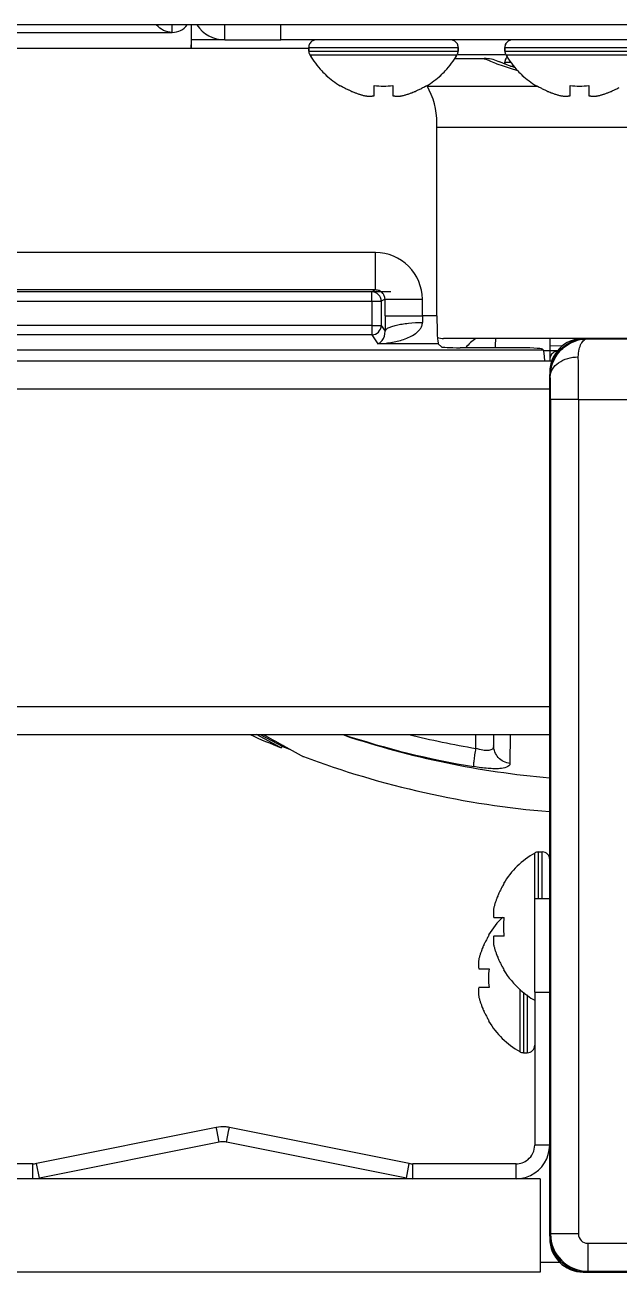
# Model space of a CAD drawing. Header units: millimetres. Extents: x -1584 to 3730, y -1918 to 2655.
# Drawn here: x 847.9 to 879.7, y -1857.4 to -1790.6 of the extents above; entities that cross this region are included whole.
import ezdxf

# ---------------------------------------------------------------- set-up
doc = ezdxf.new("R2010")
doc.units = ezdxf.units.MM
doc.header["$LTSCALE"] = 65.395
doc.layers.get('0').update_dxf_attribs({"linetype": 'CONTINUOUS'})
doc.layers.add('ASSI', color=7, linetype='CONTINUOUS')
doc.layers.add('GEOM', color=7, linetype='CONTINUOUS')

msp = doc.modelspace()

# ---------------------------------------------------------------- linework, layer by layer
at = {"linetype": 'Continuous'}
for p, q in [((855.734, -1790.958), (855.74, -1790.558)), ((855.749, -1790.958), (855.749, -1790.558)), ((858.559, -1791.358), (858.559, -1790.558)), ((861.559, -1791.358), (861.559, -1790.558)), ((847.437, -1790.958), (855.734, -1790.958)), ((858.559, -1791.358), (861.559, -1791.358)), ((923.759, -1791.358), (861.559, -1791.358)), ((864.759, -1793.837), (864.759, -1793.803)), ((866.559, -1794.354), (866.559, -1793.803)), ((867.559, -1793.803), (867.559, -1794.354)), ((869.359, -1793.803), (869.359, -1793.837)), ((875.259, -1793.837), (875.259, -1793.803)), ((877.059, -1794.354), (877.059, -1793.803)), ((878.059, -1793.803), (878.059, -1794.354)), ((117.868, -1808.558), (876.064, -1808.558)), ((117.868, -1808.558), (876.064, -1808.558)), ((875.959, -1809.158), (875.959, -1809.358)), ((875.959, -1809.358), (875.959, -1837.358)), ((117.959, -1810.058), (875.959, -1810.058)), ((117.959, -1827.058), (875.959, -1827.058)), ((117.959, -1828.558), (875.959, -1828.558)), ((861.536, -1829.256), (860.253, -1828.561)), ((860.458, -1828.559), (861.373, -1829.054)), ((861.373, -1829.054), (861.639, -1829.197)), ((861.589, -1829.285), (861.536, -1829.256)), ((861.588, -1829.284), (861.588, -1829.284)), ((861.589, -1829.285), (861.639, -1829.197)), ((861.639, -1829.197), (861.639, -1829.197)), ((861.639, -1829.197), (861.639, -1829.197)), ((861.64, -1829.197), (861.64, -1829.197)), ((861.66, -1829.136), (861.666, -1829.14)), ((861.666, -1829.14), (861.67, -1829.142)), ((861.67, -1829.142), (861.673, -1829.144)), ((861.673, -1829.144), (861.694, -1829.155)), ((861.694, -1829.155), (862.657, -1829.686)), ((862.657, -1829.686), (862.75, -1829.737)), ((862.749, -1829.737), (862.749, -1829.737)), ((873.48, -1836.558), (873.514, -1836.558)), ((875.959, -1837.358), (875.959, -1842.358)), ((872.963, -1838.358), (873.514, -1838.358)), ((872.68, -1839.308), (872.714, -1839.308)), ((873.514, -1839.358), (872.963, -1839.358)), ((872.163, -1841.108), (872.714, -1841.108)), ((873.514, -1841.158), (873.48, -1841.158)), ((872.714, -1842.108), (872.163, -1842.108)), ((875.959, -1842.358), (875.959, -1850.558)), ((872.714, -1843.908), (872.68, -1843.908)), ((875.959, -1850.558), (875.959, -1855.359)), ((875.459, -1852.358), (118.459, -1852.358)), ((875.459, -1852.358), (875.459, -1857.358)), ((875.959, -1855.359), (875.959, -1855.558)), ((875.459, -1857.358), (118.459, -1857.358)), ((877.759, -1857.358), (877.958, -1857.358)), ((877.958, -1857.358), (923.959, -1857.358))]:
    msp.add_line(p, q, dxfattribs=at)
for centre, radius, start, end in [((855.749, -1789.948), 1.01, 270, 322.73465), ((858.559, -1789.558), 1.8, 213.79718, 270), ((855.749, -1790.591), 0.367, 267.71436, 269.99963), ((867.258, -1789.738), 4.8, 210.30118, 223.1766), ((866.86, -1789.738), 4.8, 316.8234, 329.69882), ((877.758, -1789.738), 4.8, 210.30118, 223.1766), ((867.258, -1789.738), 4.8, 223.1766, 227.16542), ((867.258, -1789.738), 4.8, 227.16542, 238.37989), ((866.86, -1789.738), 4.8, 301.62011, 312.83458), ((866.86, -1789.738), 4.8, 312.83458, 316.8234), ((877.758, -1789.738), 4.8, 223.1766, 227.16542), ((877.758, -1789.738), 4.8, 227.16542, 238.37989), ((867.258, -1789.738), 4.8, 238.37989, 238.62729), ((867.245, -1789.751), 4.755, 238.46592, 241.0313), ((867.243, -1789.755), 4.75, 241.03163, 241.99262), ((867.242, -1789.757), 4.747, 241.99259, 243.31875), ((867.24, -1789.76), 4.744, 243.3188, 244.45978), ((867.239, -1789.764), 4.74, 244.45979, 245.42782), ((867.237, -1789.768), 4.735, 245.4278, 246.68253), ((867.234, -1789.773), 4.73, 246.68262, 247.45262), ((867.232, -1789.78), 4.723, 247.45244, 248.99746), ((867.229, -1789.787), 4.715, 248.99775, 249.4819), ((867.225, -1789.797), 4.704, 249.48126, 251.53441), ((867.059, -1790.038), 3.798, 262.43512, 277.56488), ((866.892, -1789.797), 4.704, 288.46559, 290.51874), ((866.888, -1789.787), 4.715, 290.5181, 291.00225), ((866.886, -1789.78), 4.723, 291.00254, 292.54756), ((866.883, -1789.773), 4.73, 292.54738, 293.31738), ((866.881, -1789.768), 4.735, 293.31747, 294.5722), ((866.879, -1789.764), 4.74, 294.57218, 295.5402), ((866.877, -1789.76), 4.744, 295.54022, 296.6812), ((866.876, -1789.757), 4.747, 296.68125, 298.00741), ((866.874, -1789.755), 4.75, 298.00738, 298.96837), ((866.872, -1789.751), 4.755, 298.9687, 301.53408), ((866.86, -1789.738), 4.8, 301.37271, 301.62011), ((877.758, -1789.738), 4.8, 238.37989, 238.62729), ((877.745, -1789.751), 4.755, 238.46592, 241.0313), ((877.743, -1789.755), 4.75, 241.03163, 241.99262), ((877.742, -1789.757), 4.747, 241.99259, 243.31875), ((877.74, -1789.76), 4.744, 243.3188, 244.45978), ((877.739, -1789.764), 4.74, 244.45979, 245.42782), ((877.737, -1789.768), 4.735, 245.4278, 246.68253), ((877.734, -1789.773), 4.73, 246.68262, 247.45262), ((877.732, -1789.78), 4.723, 247.45244, 248.99746), ((877.729, -1789.787), 4.715, 248.99775, 249.4819), ((877.725, -1789.797), 4.704, 249.48126, 251.53441), ((877.559, -1790.038), 3.798, 262.43512, 277.56488), ((877.392, -1789.797), 4.704, 288.46559, 290.51874), ((877.388, -1789.787), 4.715, 290.5181, 291.00225), ((877.386, -1789.78), 4.723, 291.00254, 292.54756), ((877.383, -1789.773), 4.73, 292.54738, 293.31738), ((877.381, -1789.768), 4.735, 293.31747, 294.5722), ((877.379, -1789.764), 4.74, 294.57218, 295.5402), ((877.377, -1789.76), 4.744, 295.54022, 296.6812), ((877.376, -1789.757), 4.747, 296.68125, 298.00741), ((877.374, -1789.755), 4.75, 298.00738, 298.96837), ((867.219, -1789.816), 4.684, 251.53495, 252.62273), ((867.214, -1789.831), 4.669, 252.62279, 253.60512), ((867.205, -1789.861), 4.637, 253.60363, 255.68242), ((866.313, -1792.364), 2.006, 262.72591, 264.7415), ((866.311, -1792.385), 1.985, 264.74422, 265.39912), ((866.31, -1792.397), 1.973, 265.39843, 266.78331), ((866.309, -1792.409), 1.962, 266.78409, 267.62352), ((866.309, -1792.415), 1.955, 267.62337, 268.84548), ((866.309, -1792.419), 1.951, 268.84587, 269.80052), ((866.309, -1792.419), 1.951, 269.80058, 270.92582), ((866.309, -1792.417), 1.953, 270.92611, 271.99638), ((866.308, -1792.41), 1.96, 271.99641, 273.02279), ((866.308, -1792.4), 1.97, 273.0233, 274.28602), ((866.307, -1792.388), 1.982, 274.28565, 275.13722), ((866.305, -1792.365), 2.005, 275.14015, 277.27441), ((867.813, -1792.365), 2.005, 262.72561, 264.85983), ((867.81, -1792.388), 1.982, 264.86274, 265.71439), ((867.81, -1792.4), 1.97, 265.71404, 266.97664), ((867.809, -1792.411), 1.959, 266.97715, 268.00366), ((867.809, -1792.416), 1.954, 268.00369, 269.07382), ((867.809, -1792.42), 1.95, 269.07411, 270.19949), ((867.809, -1792.419), 1.951, 270.19954, 271.15407), ((867.809, -1792.415), 1.955, 271.15446, 272.37669), ((867.808, -1792.408), 1.962, 272.37652, 273.21587), ((867.808, -1792.398), 1.973, 273.21665, 274.6016), ((867.807, -1792.385), 1.985, 274.6009, 275.25576), ((867.805, -1792.364), 2.006, 275.2585, 277.27409), ((866.912, -1789.861), 4.637, 284.31758, 286.39637), ((866.903, -1789.831), 4.669, 286.39488, 287.37721), ((866.898, -1789.816), 4.684, 287.37727, 288.46505), ((877.719, -1789.816), 4.684, 251.53495, 252.62273), ((877.714, -1789.831), 4.669, 252.62279, 253.60512), ((877.705, -1789.861), 4.637, 253.60363, 255.68242), ((876.813, -1792.364), 2.006, 262.72591, 264.7415), ((876.811, -1792.385), 1.985, 264.74422, 265.39912), ((876.81, -1792.397), 1.973, 265.39843, 266.78331), ((876.809, -1792.409), 1.962, 266.78409, 267.62352), ((876.809, -1792.415), 1.955, 267.62337, 268.84548), ((876.809, -1792.419), 1.951, 268.84587, 269.80052), ((876.809, -1792.419), 1.951, 269.80058, 270.92582), ((876.809, -1792.417), 1.953, 270.92611, 271.99638), ((876.808, -1792.41), 1.96, 271.99641, 273.02279), ((876.808, -1792.4), 1.97, 273.0233, 274.28602), ((876.807, -1792.388), 1.982, 274.28565, 275.13722), ((876.805, -1792.365), 2.005, 275.14015, 277.27441), ((878.313, -1792.365), 2.005, 262.72561, 264.85983), ((878.31, -1792.388), 1.982, 264.86274, 265.71439), ((878.31, -1792.4), 1.97, 265.71404, 266.97664), ((878.309, -1792.411), 1.959, 266.97715, 268.00366), ((878.309, -1792.416), 1.954, 268.00369, 269.07382), ((878.309, -1792.42), 1.95, 269.07411, 270.19949), ((878.309, -1792.419), 1.951, 270.19954, 271.15407), ((878.309, -1792.415), 1.955, 271.15446, 272.37669), ((878.308, -1792.408), 1.962, 272.37652, 273.21587), ((878.308, -1792.398), 1.973, 273.21665, 274.6016), ((878.307, -1792.385), 1.985, 274.6009, 275.25576), ((878.305, -1792.364), 2.006, 275.2585, 277.27409), ((877.412, -1789.861), 4.637, 284.31758, 286.39637), ((877.403, -1789.831), 4.669, 286.39488, 287.37721), ((877.398, -1789.816), 4.684, 287.37727, 288.46505), ((877.759, -1809.158), 1.8, 90, 180), ((879.959, -1783.858), 49, 245.84952, 247.96547), ((1033.953, -1517.319), 356.251, 240.88657, 241.07732), ((879.959, -1783.858), 48.9, 247.98882, 248.55479), ((879.959, -1783.858), 49, 249.4315, 249.461), ((879.959, -1783.858), 49, 249.461, 265.31398), ((877.553, -1839.038), 4.74, 154.45979, 155.42782), ((877.557, -1839.04), 4.744, 153.3188, 154.45978), ((877.56, -1839.041), 4.747, 151.99259, 153.31875), ((877.562, -1839.043), 4.75, 151.03163, 151.99262), ((877.566, -1839.045), 4.755, 148.46592, 151.0313), ((877.486, -1839.014), 4.669, 162.62279, 163.60512), ((877.501, -1839.019), 4.684, 161.53495, 162.62273), ((877.52, -1839.025), 4.704, 159.48126, 161.53441), ((877.53, -1839.029), 4.715, 158.99775, 159.4819), ((877.537, -1839.031), 4.723, 157.45244, 158.99746), ((877.544, -1839.034), 4.73, 156.68262, 157.45262), ((877.549, -1839.036), 4.735, 155.4278, 156.68253), ((874.901, -1838.108), 1.954, 178.00369, 179.07382), ((874.897, -1838.108), 1.95, 179.07411, 180.19949), ((874.898, -1838.108), 1.951, 180.19954, 181.15407), ((874.902, -1838.108), 1.955, 181.15446, 182.37669), ((874.906, -1838.109), 1.959, 176.97715, 178.00366), ((874.909, -1838.108), 1.962, 182.37652, 183.21587), ((874.917, -1838.109), 1.97, 175.71404, 176.97664), ((874.919, -1838.107), 1.973, 183.21665, 184.6016), ((874.929, -1838.11), 1.982, 174.86274, 175.71439), ((874.932, -1838.106), 1.985, 184.6009, 185.25576), ((874.952, -1838.112), 2.005, 172.72561, 174.85983), ((874.953, -1838.104), 2.006, 185.2585, 187.27409), ((877.456, -1839.005), 4.637, 163.60363, 165.68242), ((877.266, -1838.859), 3.786, 172.40134, 179.99114), ((877.266, -1838.858), 3.786, 180.00886, 187.59866), ((876.757, -1841.79), 4.744, 153.3188, 154.45978), ((876.76, -1841.791), 4.747, 151.99259, 153.31875), ((876.762, -1841.793), 4.75, 151.03163, 151.99262), ((876.766, -1841.795), 4.755, 148.46592, 151.0313), ((874.902, -1839.608), 1.955, 177.62337, 178.84548), ((874.898, -1839.608), 1.951, 178.84587, 179.80052), ((874.898, -1839.608), 1.951, 179.80058, 180.92582), ((874.9, -1839.608), 1.953, 180.92611, 181.99638), ((874.908, -1839.609), 1.962, 176.78409, 177.62352), ((874.92, -1839.609), 1.973, 175.39843, 176.78331), ((874.932, -1839.61), 1.985, 174.74422, 175.39912), ((874.953, -1839.612), 2.006, 172.72591, 174.7415), ((876.701, -1841.769), 4.684, 161.53495, 162.62273), ((876.72, -1841.775), 4.704, 159.48126, 161.53441), ((876.73, -1841.779), 4.715, 158.99775, 159.4819), ((876.737, -1841.781), 4.723, 157.45244, 158.99746), ((876.744, -1841.784), 4.73, 156.68262, 157.45262), ((876.749, -1841.786), 4.735, 155.4278, 156.68253), ((876.753, -1841.788), 4.74, 154.45979, 155.42782), ((874.907, -1839.608), 1.96, 181.99641, 183.02279), ((874.917, -1839.607), 1.97, 183.0233, 184.28602), ((874.929, -1839.607), 1.982, 184.28565, 185.13722), ((874.952, -1839.604), 2.005, 185.14015, 187.27441), ((877.456, -1838.712), 4.637, 194.31758, 196.39637), ((877.486, -1838.703), 4.669, 196.39488, 197.37721), ((877.501, -1838.698), 4.684, 197.37727, 198.46505), ((877.52, -1838.692), 4.704, 198.46559, 200.51874), ((874.101, -1840.858), 1.954, 178.00369, 179.07382), ((874.097, -1840.858), 1.95, 179.07411, 180.19949), ((874.098, -1840.858), 1.951, 180.19954, 181.15407), ((874.102, -1840.858), 1.955, 181.15446, 182.37669), ((874.106, -1840.859), 1.959, 176.97715, 178.00366), ((874.109, -1840.858), 1.962, 182.37652, 183.21587), ((874.117, -1840.859), 1.97, 175.71404, 176.97664), ((874.119, -1840.857), 1.973, 183.21665, 184.6016), ((874.129, -1840.86), 1.982, 174.86274, 175.71439), ((874.152, -1840.862), 2.005, 172.72561, 174.85983), ((876.656, -1841.755), 4.637, 163.60363, 165.68242), ((876.686, -1841.764), 4.669, 162.62279, 163.60512), ((877.53, -1838.688), 4.715, 200.5181, 201.00225), ((877.537, -1838.685), 4.723, 201.00254, 202.54756), ((877.544, -1838.683), 4.73, 202.54738, 203.31738), ((877.549, -1838.68), 4.735, 203.31747, 204.5722), ((877.553, -1838.678), 4.74, 204.57218, 205.5402), ((877.557, -1838.677), 4.744, 205.54022, 206.6812), ((877.56, -1838.675), 4.747, 206.68125, 208.00741), ((877.562, -1838.674), 4.75, 208.00738, 208.96837), ((877.566, -1838.672), 4.755, 208.9687, 211.53408), ((874.132, -1840.856), 1.985, 184.6009, 185.25576), ((874.153, -1840.854), 2.006, 185.2585, 187.27409), ((876.466, -1841.609), 3.786, 172.40134, 179.99114), ((876.466, -1841.608), 3.786, 180.00886, 187.59866), ((874.102, -1842.358), 1.955, 177.62337, 178.84548), ((874.098, -1842.358), 1.951, 178.84587, 179.80052), ((874.108, -1842.359), 1.962, 176.78409, 177.62352), ((874.12, -1842.359), 1.973, 175.39843, 176.78331), ((874.132, -1842.36), 1.985, 174.74422, 175.39912), ((874.153, -1842.362), 2.006, 172.72591, 174.7415), ((874.098, -1842.358), 1.951, 179.80058, 180.92582), ((874.1, -1842.358), 1.953, 180.92611, 181.99638), ((874.107, -1842.358), 1.96, 181.99641, 183.02279), ((874.117, -1842.357), 1.97, 183.0233, 184.28602), ((874.129, -1842.357), 1.982, 184.28565, 185.13722), ((874.152, -1842.354), 2.005, 185.14015, 187.27441), ((876.656, -1841.462), 4.637, 194.31758, 196.39637), ((876.686, -1841.453), 4.669, 196.39488, 197.37721), ((876.701, -1841.448), 4.684, 197.37727, 198.46505), ((876.72, -1841.442), 4.704, 198.46559, 200.51874), ((876.73, -1841.438), 4.715, 200.5181, 201.00225), ((876.737, -1841.435), 4.723, 201.00254, 202.54756), ((876.744, -1841.433), 4.73, 202.54738, 203.31738), ((876.749, -1841.43), 4.735, 203.31747, 204.5722), ((876.753, -1841.428), 4.74, 204.57218, 205.5402), ((876.757, -1841.427), 4.744, 205.54022, 206.6812), ((876.76, -1841.425), 4.747, 206.68125, 208.00741), ((876.762, -1841.424), 4.75, 208.00738, 208.96837), ((876.766, -1841.422), 4.755, 208.9687, 211.53408), ((877.759, -1855.558), 1.8, 180, 270)]:
    msp.add_arc(centre, radius, start, end, dxfattribs=at)
msp.add_open_spline([(855.734, -1790.958), (855.58, -1790.954), (855.266, -1790.874), (855.01, -1790.679), (854.9, -1790.564)], degree=3, knots=[0, 0, 0, 0, 0.490435, 1, 1, 1, 1], dxfattribs=at)
msp.add_open_spline([(862.75, -1829.737), (862.75, -1829.737), (862.75, -1829.737), (862.75, -1829.737)], degree=3, dxfattribs=at)
at = {"layer": 'ASSI', "linetype": 'Continuous'}
for p, q in [((863.059, -1791.758), (863.059, -1791.958)), ((863.059, -1791.958), (863.059, -1791.758)), ((863.059, -1791.758), (871.059, -1791.758)), ((863.059, -1791.958), (871.059, -1791.958)), ((863.113, -1792.16), (871.004, -1792.16)), ((871.059, -1791.758), (871.059, -1791.958)), ((871.059, -1791.958), (871.059, -1791.758)), ((873.559, -1791.758), (873.559, -1791.958)), ((873.559, -1791.958), (873.559, -1791.758)), ((873.559, -1791.758), (881.559, -1791.758)), ((873.559, -1791.958), (881.559, -1791.958)), ((873.613, -1792.16), (881.504, -1792.16)), ((873.559, -1792.558), (873.559, -1792.648)), ((873.559, -1792.648), (873.559, -1792.558)), ((873.559, -1792.558), (873.901, -1792.558)), ((873.862, -1792.758), (874.046, -1792.758)), ((874.046, -1792.758), (874.07, -1792.758)), ((875.157, -1836.539), (875.157, -1834.913)), ((875.359, -1834.858), (875.559, -1834.858)), ((875.359, -1837.358), (875.359, -1834.858)), ((875.559, -1837.358), (875.559, -1834.858)), ((875.157, -1837.639), (875.157, -1836.539)), ((874.357, -1842.209), (874.357, -1845.554)), ((874.559, -1842.371), (874.559, -1845.608)), ((874.759, -1842.516), (874.759, -1845.608)), ((874.559, -1845.608), (874.759, -1845.608))]:
    msp.add_line(p, q, dxfattribs=at)
for centre, radius, start, end in [((863.459, -1791.758), 0.4, 144.92793, 153.07838), ((863.459, -1791.758), 0.4, 145.07178, 152.92194), ((863.459, -1791.758), 0.4, 124.92822, 145.07178), ((863.459, -1791.758), 0.4, 125.07207, 144.92793), ((863.459, -1791.758), 0.4, 116.92162, 125.07207), ((863.459, -1791.758), 0.4, 117.07806, 124.92822), ((863.459, -1791.758), 0.4, 90, 117.07806), ((863.459, -1791.758), 0.4, 90, 116.92162), ((870.659, -1791.758), 0.4, 63.07838, 90), ((870.659, -1791.758), 0.4, 62.92194, 90), ((870.659, -1791.758), 0.4, 54.92793, 63.07838), ((870.659, -1791.758), 0.4, 55.07178, 62.92194), ((870.659, -1791.758), 0.4, 34.92822, 55.07178), ((870.659, -1791.758), 0.4, 35.07207, 54.92793), ((870.659, -1791.758), 0.4, 26.92162, 35.07207), ((870.659, -1791.758), 0.4, 27.07806, 34.92822), ((873.959, -1791.758), 0.4, 144.92793, 153.07838), ((873.959, -1791.758), 0.4, 145.07178, 152.92194), ((873.959, -1791.758), 0.4, 124.92822, 145.07178), ((873.959, -1791.758), 0.4, 125.07207, 144.92793), ((873.959, -1791.758), 0.4, 116.92162, 125.07207), ((873.959, -1791.758), 0.4, 117.07806, 124.92822), ((873.959, -1791.758), 0.4, 90, 117.07806), ((873.959, -1791.758), 0.4, 90, 116.92162), ((863.459, -1791.758), 0.4, 152.92194, 180), ((863.459, -1791.758), 0.4, 153.07838, 180), ((863.459, -1791.958), 0.4, 180, 193.47593), ((863.459, -1791.958), 0.4, 180, 193.45845), ((863.459, -1791.958), 0.4, 193.45845, 196.84274), ((863.459, -1791.958), 0.4, 193.47593, 196.82525), ((863.459, -1791.958), 0.4, 196.82525, 210.30118), ((863.459, -1791.958), 0.4, 196.84274, 210.30118), ((867.258, -1789.738), 4.8, 210.30118, 223.19273), ((866.86, -1789.738), 4.8, 316.80727, 329.69882), ((870.659, -1791.958), 0.4, 329.69882, 343.17475), ((870.659, -1791.958), 0.4, 329.69882, 343.15726), ((870.659, -1791.758), 0.4, 0, 27.07806), ((870.659, -1791.758), 0.4, 0, 26.92162), ((870.659, -1791.958), 0.4, 343.15726, 346.54155), ((870.659, -1791.958), 0.4, 343.17475, 346.52407), ((870.659, -1791.958), 0.4, 346.52407, 360), ((870.659, -1791.958), 0.4, 346.54155, 360), ((873.959, -1791.758), 0.4, 152.92194, 180), ((873.959, -1791.758), 0.4, 153.07838, 180), ((873.959, -1791.958), 0.4, 180, 193.47593), ((873.959, -1791.958), 0.4, 180, 193.45845), ((873.959, -1791.958), 0.4, 193.45845, 196.84274), ((873.959, -1791.958), 0.4, 193.47593, 196.82525), ((873.959, -1791.958), 0.4, 196.82525, 210.30118), ((873.959, -1791.958), 0.4, 196.84274, 210.30118), ((877.758, -1789.738), 4.8, 210.30118, 223.19273), ((873.959, -1792.558), 0.4, 152.92194, 180), ((873.959, -1792.558), 0.4, 145.07178, 152.92194), ((873.959, -1792.558), 0.4, 133.25523, 145.07178), ((867.258, -1789.738), 4.8, 223.19273, 227.15109), ((867.258, -1789.738), 4.8, 227.15109, 238.40293), ((866.86, -1789.738), 4.8, 301.59707, 312.84891), ((866.86, -1789.738), 4.8, 312.84891, 316.80727), ((877.758, -1789.738), 4.8, 223.19273, 227.15109), ((877.758, -1789.738), 4.8, 227.15109, 238.40293), ((867.258, -1789.738), 4.8, 238.40293, 238.62729), ((866.86, -1789.738), 4.8, 301.37271, 301.59707), ((877.758, -1789.738), 4.8, 238.40293, 238.62729), ((877.579, -1839.057), 4.8, 120.30118, 148.4026), ((875.359, -1835.258), 0.4, 90, 120.30118), ((875.559, -1835.258), 0.4, 0, 90), ((877.579, -1839.057), 4.8, 148.4026, 148.54207), ((876.779, -1841.807), 4.8, 133.88166, 148.4026), ((876.779, -1841.807), 4.8, 148.4026, 148.54207), ((877.579, -1838.659), 4.8, 211.45793, 211.5974), ((877.579, -1838.659), 4.8, 211.5974, 228.57627), ((877.579, -1838.659), 4.8, 228.57627, 239.69882), ((876.779, -1841.409), 4.8, 211.45793, 211.5974), ((876.779, -1841.409), 4.8, 211.5974, 239.69882), ((874.559, -1845.208), 0.4, 239.69882, 270), ((874.759, -1845.208), 0.4, 270, 360)]:
    msp.add_arc(centre, radius, start, end, dxfattribs=at)
at = {"layer": 'GEOM', "linetype": 'Continuous'}
for p, q in [((924.059, -1790.558), (105.259, -1790.558)), ((856.759, -1790.558), (856.759, -1791.358)), ((858.559, -1791.358), (856.759, -1791.358)), ((856.759, -1791.358), (856.759, -1791.631)), ((842.501, -1791.808), (863.059, -1791.808)), ((856.759, -1791.808), (856.759, -1791.631)), ((856.759, -1791.631), (856.759, -1791.808)), ((873.559, -1792.158), (871.059, -1792.158)), ((870.861, -1792.358), (872.444, -1792.358)), ((872.443, -1792.358), (872.443, -1792.358)), ((872.444, -1792.358), (872.457, -1792.358)), ((872.459, -1792.365), (872.444, -1792.358)), ((873.279, -1792.538), (873.204, -1792.508)), ((873.454, -1792.607), (873.322, -1792.556)), ((873.532, -1792.638), (873.453, -1792.608)), ((873.58, -1792.656), (873.454, -1792.607)), ((874.058, -1792.828), (874.032, -1792.82)), ((874.058, -1792.829), (874.047, -1792.825)), ((874.109, -1792.845), (874.058, -1792.828)), ((874.109, -1792.846), (874.058, -1792.829)), ((869.395, -1793.836), (875.259, -1793.836)), ((875.259, -1793.836), (875.315, -1793.836)), ((869.92, -1806.137), (869.92, -1795.808)), ((869.92, -1796.026), (892.971, -1796.026)), ((866.64, -1802.754), (841.777, -1802.754)), ((866.64, -1804.754), (866.64, -1802.754)), ((867.459, -1804.858), (838.497, -1804.858)), ((867.459, -1804.858), (838.497, -1804.858)), ((866.64, -1804.754), (841.777, -1804.754)), ((866.64, -1804.754), (866.438, -1804.855)), ((866.438, -1805.355), (866.438, -1804.858)), ((841.98, -1805.355), (866.438, -1805.355)), ((866.438, -1805.355), (866.937, -1805.355)), ((866.438, -1805.355), (866.438, -1806.654)), ((867.141, -1805.253), (866.937, -1805.355)), ((866.937, -1805.355), (866.937, -1806.654)), ((867.141, -1806.137), (867.141, -1805.253)), ((867.141, -1805.253), (869.14, -1805.253)), ((869.14, -1806.137), (869.14, -1805.253)), ((867.141, -1806.137), (869.14, -1806.137)), ((869.92, -1806.137), (869.14, -1806.137)), ((866.438, -1806.654), (841.98, -1806.654)), ((866.438, -1806.654), (866.438, -1807.153)), ((866.438, -1806.654), (866.937, -1806.654)), ((866.937, -1806.654), (867.145, -1806.965)), ((866.438, -1807.153), (841.98, -1807.153)), ((866.438, -1807.153), (866.759, -1807.635)), ((877.759, -1807.358), (870.282, -1807.358)), ((875.959, -1807.358), (875.959, -1807.717)), ((877.958, -1807.358), (877.759, -1807.358)), ((897.959, -1807.358), (877.958, -1807.358)), ((877.958, -1807.358), (897.959, -1807.358)), ((877.972, -1807.372), (877.958, -1807.358)), ((877.972, -1807.372), (923.945, -1807.372)), ((875.634, -1807.984), (832.783, -1807.984)), ((869.995, -1807.635), (866.759, -1807.635)), ((869.995, -1807.635), (870.159, -1807.799)), ((874.076, -1807.849), (871.158, -1807.849)), ((875.574, -1807.923), (875.634, -1807.984)), ((875.959, -1808.008), (875.642, -1808.011)), ((875.959, -1807.717), (875.959, -1808.008)), ((876.635, -1807.755), (875.959, -1807.758)), ((876.378, -1808.006), (875.959, -1808.008)), ((876.378, -1808.006), (875.959, -1808.008)), ((875.959, -1808.008), (875.959, -1808.558)), ((875.959, -1837.358), (875.959, -1809.358)), ((875.994, -1809.393), (875.959, -1809.358)), ((877.503, -1810.622), (876.003, -1810.622)), ((876.003, -1810.622), (876.003, -1855.314)), ((877.503, -1810.622), (877.503, -1855.314)), ((877.503, -1810.622), (924.415, -1810.622)), ((872.011, -1829.311), (872.011, -1828.558)), ((872.959, -1828.558), (872.959, -1829.164)), ((873.843, -1828.567), (873.833, -1830.115)), ((875.159, -1837.358), (875.959, -1837.358)), ((875.159, -1837.358), (875.959, -1837.358)), ((875.159, -1838.823), (875.159, -1837.358)), ((875.959, -1842.358), (875.959, -1837.358)), ((875.159, -1840.445), (875.159, -1838.823)), ((875.159, -1842.358), (875.159, -1840.445)), ((875.159, -1842.358), (875.159, -1850.558)), ((875.159, -1842.358), (875.959, -1842.358)), ((875.959, -1850.558), (875.959, -1842.358)), ((858.106, -1849.613), (848.477, -1851.539)), ((858.133, -1849.749), (858.106, -1849.613)), ((858.785, -1849.749), (858.812, -1849.613)), ((868.441, -1851.539), (858.812, -1849.613)), ((858.263, -1850.398), (858.133, -1849.749)), ((858.655, -1850.398), (858.785, -1849.749)), ((858.263, -1850.398), (848.633, -1852.323)), ((868.284, -1852.323), (858.655, -1850.398)), ((875.959, -1850.558), (875.159, -1850.558)), ((875.959, -1855.359), (875.959, -1850.558)), ((848.28, -1851.558), (845.959, -1851.558)), ((848.28, -1852.358), (848.28, -1851.558)), ((848.633, -1852.323), (848.477, -1851.539)), ((868.284, -1852.323), (868.441, -1851.539)), ((874.159, -1851.558), (868.637, -1851.558)), ((868.637, -1852.358), (868.637, -1851.558)), ((874.159, -1852.358), (874.159, -1851.558)), ((876.003, -1855.314), (875.959, -1855.359)), ((877.503, -1855.314), (876.003, -1855.314)), ((878.002, -1855.814), (878.002, -1857.314)), ((878.002, -1855.814), (923.915, -1855.814)), ((876.509, -1856.851), (875.459, -1856.851)), ((878.002, -1857.314), (877.958, -1857.358)), ((923.959, -1857.358), (877.958, -1857.358)), ((878.002, -1857.314), (923.915, -1857.314))]:
    msp.add_line(p, q, dxfattribs=at)
for points in [[(873.279, -1792.538), (873.247, -1792.526), (873.204, -1792.508)], [(873.322, -1792.556), (873.312, -1792.552), (873.279, -1792.538)], [(873.453, -1792.608), (873.361, -1792.572), (873.279, -1792.538)], [(874.032, -1792.82), (873.758, -1792.723), (873.532, -1792.638)]]:
    msp.add_lwpolyline(points, dxfattribs=at)
for centre, radius, start, end in [((872.444, -1794.358), 2, 89.62556, 90.00006), ((872.444, -1794.358), 2, 67.67798, 89.62556), ((879.075, -1776.721), 16.985, 247.07748, 249.54098), ((879.04, -1776.809), 16.891, 249.54688, 252.67112), ((878.976, -1777.01), 16.68, 252.67551, 253.53151), ((865.925, -1795.808), 3.996, 0.00198, 29.82691), ((866.641, -1805.253), 2.499, 0.00853, 90.01944), ((866.437, -1805.355), 0.5, 0.03102, 87.31839), ((964.152, -1806.144), 97.011, 179.99555, 180.48444), ((886.942, -1806.14), 17.802, 179.98906, 181.13086), ((866.437, -1806.652), 0.501, 270.1037, 359.8496), ((870.282, -1806.358), 1, 250.44812, 270), ((876.459, -1808.506), 0.5, 148.56366, 157.56288), ((876.459, -1808.506), 0.5, 148.56171, 157.56138), ((876.459, -1808.506), 0.5, 135.12557, 148.56366), ((876.459, -1808.506), 0.5, 135.12282, 148.56171), ((876.459, -1808.506), 0.5, 122.73083, 135.12282), ((876.459, -1808.506), 0.5, 112.68439, 122.73083), ((876.459, -1808.506), 0.5, 101.20017, 112.68439), ((876.459, -1808.506), 0.5, 157.56288, 180), ((876.459, -1808.506), 0.5, 157.56138, 179.99998), ((595.999, -1810.566), 281.503, 359.98861, 0.45302), ((879.543, -1784.203), 46.715, 251.71838, 260.57579), ((879.959, -1783.858), 47.193, 251.47697, 265.13784), ((879.506, -1784.226), 45.703, 255.9554, 260.56076), ((858.459, -1851.378), 1.8, 86.23002, 101.30993), ((858.459, -1851.378), 1.8, 78.69007, 86.23002), ((858.459, -1851.378), 1, 86.23002, 101.30993), ((858.459, -1851.378), 1, 78.69007, 86.23002), ((874.159, -1850.558), 1, 308.57143, 360), ((874.159, -1850.558), 1.8, 295.71429, 360), ((848.28, -1850.558), 1, 270, 281.30993), ((868.637, -1850.558), 1, 258.69007, 270), ((874.159, -1850.558), 1, 270, 308.57143), ((868.637, -1850.558), 1.8, 258.69007, 270), ((874.159, -1850.558), 1.8, 270, 282.85714), ((874.159, -1850.558), 1.8, 282.85714, 295.71429), ((878.003, -1855.314), 2, 180.01489, 269.98511), ((878.002, -1855.315), 0.5, 179.99664, 270.00336)]:
    msp.add_arc(centre, radius, start, end, dxfattribs=at)
for centre, major_axis, ratio, start_param, end_param in [((869.999, -1806.137), (0, 1.5), 0.052408, -4.712389, -3.193953), ((877.959, -1809.359), (1.415, -1.415), 0.999695, 2.454943, 3.828242), ((877.959, -1809.359), (1.415, -1.415), 0.999695, 2.356347, 2.454943), ((871.158, -1807.796), (1, 0), 0.052408, -3.089233, -1.570796), ((874.076, -1807.927), (1.5, 0), 0.052408, 0.05236, 1.570796), ((875.63, -1809.482), (0, 1.5), 0.052408, -0.901822, -0.05236), ((877.959, -1809.359), (1.415, -1.415), 0.999695, -2.454943, -2.356347), ((877.959, -1855.358), (1.415, 1.415), 0.999695, -3.926839, -3.828242), ((877.959, -1855.358), (1.415, 1.415), 0.999695, -3.828242, -2.454943), ((877.959, -1855.358), (1.415, 1.415), 0.999695, -2.454943, -2.356347)]:
    msp.add_ellipse(centre, major_axis=major_axis, ratio=ratio, start_param=start_param, end_param=end_param, dxfattribs=at)
for points, knots in [([(867.141, -1805.253), (867.141, -1805.187), (867.115, -1805.055), (867.003, -1804.889), (866.836, -1804.779), (866.705, -1804.753), (866.64, -1804.754)], [0, 0, 0, 0, 0.250484, 0.501121, 0.751094, 1, 1, 1, 1]), ([(866.759, -1807.635), (866.992, -1807.628), (867.342, -1807.596), (867.801, -1807.504), (868.14, -1807.407), (868.468, -1807.275), (868.726, -1807.128), (868.91, -1806.977), (869.031, -1806.842), (869.122, -1806.68), (869.145, -1806.554), (869.144, -1806.492)], [0, 0, 0, 0, 0.246481, 0.370108, 0.493976, 0.618161, 0.742871, 0.805725, 0.869164, 0.933655, 1, 1, 1, 1]), ([(867.145, -1806.965), (867.15, -1806.931), (867.2, -1806.856), (867.33, -1806.774), (867.52, -1806.696), (867.768, -1806.629), (868.065, -1806.572), (868.528, -1806.512), (868.893, -1806.494), (869.144, -1806.492)], [0, 0, 0, 0, 0.048724, 0.119336, 0.216256, 0.338594, 0.483126, 0.645231, 1, 1, 1, 1]), ([(866.759, -1807.635), (866.848, -1807.601), (867.063, -1807.419), (867.153, -1807.138), (867.145, -1806.965)], [0, 0, 0, 0, 0.356071, 1, 1, 1, 1]), ([(873.059, -1807.359), (873.058, -1807.407), (873.05, -1807.571), (873.038, -1807.735), (873.019, -1807.85)], [0, 0, 0, 0, 0.290164, 1, 1, 1, 1]), ([(875.994, -1809.393), (875.993, -1809.125), (876.099, -1808.587), (876.551, -1807.918), (877.207, -1807.479), (877.72, -1807.375), (877.972, -1807.372)], [0, 0, 0, 0, 0.258498, 0.510789, 0.757209, 1, 1, 1, 1]), ([(877.494, -1808.34), (877.493, -1808.203), (877.517, -1807.957), (877.626, -1807.647), (877.775, -1807.441), (877.911, -1807.376), (877.972, -1807.372)], [0, 0, 0, 0, 0.355464, 0.633641, 0.841673, 1, 1, 1, 1]), ([(875.994, -1809.393), (875.996, -1809.254), (876.092, -1808.956), (876.442, -1808.616), (876.93, -1808.395), (877.302, -1808.342), (877.494, -1808.34)], [0, 0, 0, 0, 0.20869, 0.444303, 0.712141, 1, 1, 1, 1]), ([(876.003, -1810.622), (876.003, -1810.509), (876.002, -1810.1), (875.999, -1809.69), (875.994, -1809.393)], [0, 0, 0, 0, 0.275371, 1, 1, 1, 1]), ([(871.894, -1830.287), (871.887, -1830.25), (871.899, -1830.138), (871.918, -1829.928), (871.959, -1829.64), (871.992, -1829.425), (872.011, -1829.311)], [0, 0, 0, 0, 0.113739, 0.33844, 0.646642, 1, 1, 1, 1]), ([(872.959, -1829.164), (872.959, -1829.225), (872.911, -1829.369), (872.66, -1829.443), (872.358, -1829.411), (872.132, -1829.351), (872.011, -1829.311)], [0, 0, 0, 0, 0.16567, 0.363622, 0.651978, 1, 1, 1, 1]), ([(873.833, -1830.115), (873.601, -1830.087), (873.146, -1829.867), (872.959, -1829.391), (872.959, -1829.164)], [0, 0, 0, 0, 0.506935, 1, 1, 1, 1]), ([(873.833, -1830.115), (873.832, -1830.318), (873.369, -1830.402), (872.99, -1830.403), (872.512, -1830.378), (872.148, -1830.329), (871.894, -1830.287)], [0, 0, 0, 0, 0.301806, 0.447099, 0.616161, 1, 1, 1, 1])]:
    msp.add_open_spline(points, degree=3, knots=knots, dxfattribs=at)
msp.add_open_spline([(872.006, -1807.348), (871.801, -1807.478), (871.617, -1807.65), (871.473, -1807.845)], degree=3, dxfattribs=at)

doc.saveas('drawing.dxf')
